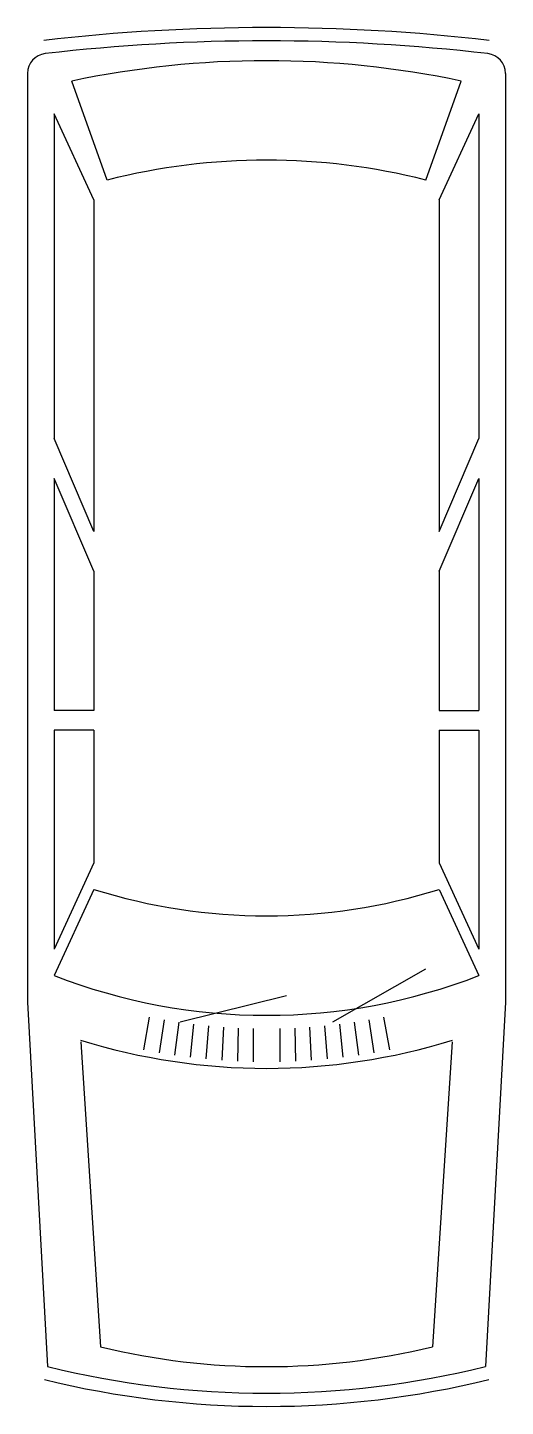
# Model space of a CAD drawing. Header units: metres. Extents: x -0.06 to 1.67, y -0.1 to 4.89.
import ezdxf

# ---------------------------------------------------------------- set-up
doc = ezdxf.new("R2010")
doc.units = ezdxf.units.M

msp = doc.modelspace()

# ---------------------------------------------------------------- linework, layer by layer
for p, q in [((-0.0605, 4.7289), (-0.0605, 1.3666)), ((0.2275, 4.3426), (0.0995, 4.7009)), ((1.3795, 4.3426), (1.5074, 4.7009)), ((1.6675, 4.7289), (1.6675, 1.3666)), ((0.0355, 4.5826), (0.0355, 3.4066)), ((0.1795, 4.2706), (0.0355, 4.5826)), ((1.4275, 4.2706), (1.5715, 4.5826)), ((1.5715, 4.5826), (1.5715, 3.4066)), ((0.1795, 4.2706), (0.1795, 3.0706)), ((1.4275, 4.2706), (1.4275, 3.0706)), ((0.1795, 3.0706), (0.0355, 3.4066)), ((1.4275, 3.0706), (1.5715, 3.4066)), ((0.1795, 2.9266), (0.0355, 3.2626)), ((0.0355, 3.2626), (0.0355, 2.4226)), ((1.4275, 2.9266), (1.5715, 3.2626)), ((1.5715, 3.2626), (1.5715, 2.4226)), ((0.1795, 2.9266), (0.1795, 2.4226)), ((1.4275, 2.9266), (1.4275, 2.4226)), ((0.1795, 2.4226), (0.0355, 2.4226)), ((1.4275, 2.4226), (1.5715, 2.4226)), ((0.0355, 2.3506), (0.0355, 1.5586)), ((0.1795, 2.3506), (0.0355, 2.3506)), ((0.1795, 2.3506), (0.1795, 1.8706)), ((1.4275, 2.3506), (1.5715, 2.3506)), ((1.4275, 2.3506), (1.4275, 1.8706)), ((1.5715, 2.3506), (1.5715, 1.5586)), ((0.1795, 1.8706), (0.0355, 1.5586)), ((1.4275, 1.8706), (1.5715, 1.5586)), ((0.1795, 1.7746), (0.0355, 1.4626)), ((1.4275, 1.7746), (1.5715, 1.4626)), ((1.0435, 1.2946), (1.3795, 1.4866)), ((-0.0605, 1.3666), (0.0115, 0.0466)), ((0.4915, 1.2946), (0.8755, 1.3906)), ((1.6675, 1.3666), (1.5955, 0.0466)), ((0.3797, 1.3119), (0.3589, 1.1937)), ((0.4329, 1.302), (0.415, 1.1833)), ((1.1741, 1.302), (1.1919, 1.1833)), ((1.2272, 1.3119), (1.248, 1.1937)), ((0.4863, 1.2934), (0.4713, 1.1743)), ((0.5398, 1.2862), (0.5279, 1.1668)), ((0.5936, 1.2803), (0.5846, 1.1606)), ((0.6475, 1.2757), (0.6415, 1.1558)), ((0.7014, 1.2725), (0.6984, 1.1525)), ((0.7555, 1.2706), (0.7555, 1.1506)), ((0.8515, 1.2706), (0.8515, 1.1506)), ((0.9055, 1.2725), (0.9085, 1.1525)), ((0.9595, 1.2757), (0.9655, 1.1558)), ((1.0133, 1.2803), (1.0223, 1.1606)), ((1.0671, 1.2862), (1.079, 1.1668)), ((1.1207, 1.2934), (1.1356, 1.1743)), ((0.1315, 1.2226), (0.2035, 0.1186)), ((1.4755, 1.2226), (1.4035, 0.1186))]:
    msp.add_line(p, q)
for centre, radius, start, end in [((0.8035, -2.1134), 7.008, 83.39738, 96.60262), ((0.8035, -2.1134), 6.96, 83.39738, 96.60262), ((0.0115, 4.7289), 0.072, 96.6026, 180), ((1.5955, 4.7289), 0.072, 0, 83.3974), ((0.8035, 1.3746), 3.4, 78.0504, 101.9496), ((0.8035, 2.0746), 2.34, 75.75, 104.25), ((0.8035, 3.7546), 2.076, 252.5077, 287.4923), ((0.8035, 3.4386), 2.12, 248.7607, 291.2393), ((0.8035, 3.3906), 2.264, 252.7227, 287.2773), ((0.8035, 2.5826), 2.536, 256.3145, 283.6855), ((0.8035, 3.2656), 3.315, 256.1775, 283.8225), ((0.8035, 3.2656), 3.363, 256.1775, 283.8225)]:
    msp.add_arc(centre, radius, start, end)

doc.saveas('drawing.dxf')
